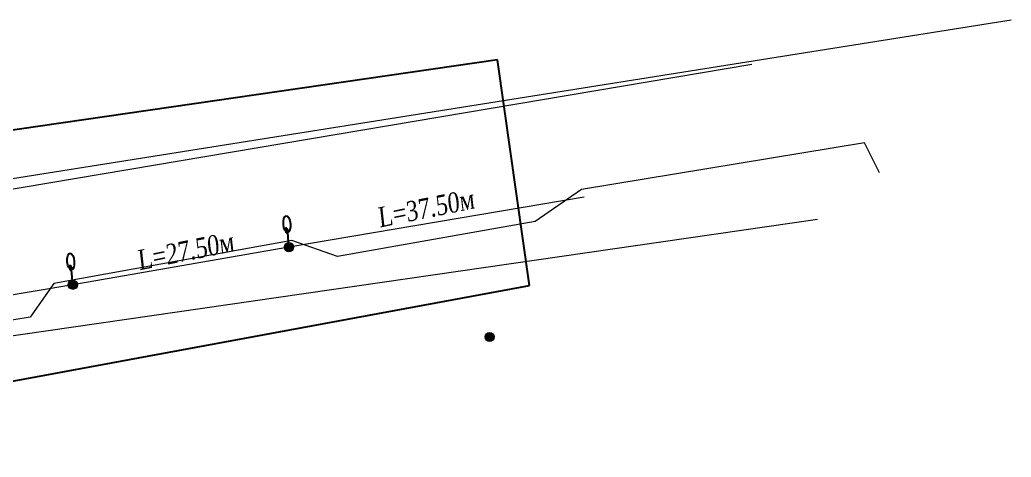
# Model space of a CAD drawing. Extents: x 2474 to 3317, y 1800 to 4862.
# Drawn here: x 3042.1 to 3166.3, y 2675.4 to 2730.1 of the extents above; entities that cross this region are included whole.
import ezdxf

# ---------------------------------------------------------------- set-up
doc = ezdxf.new("R2010")
doc.units = 0
doc.header["$MEASUREMENT"] = 0
for name, color, linetype in [('DLXLUM01', 2, 'Continuous'), ('DLXLUMEX', 2, 'Continuous'), ('DLXSCENE', 7, 'Continuous')]:
    doc.layers.add(name, color=color, linetype=linetype)
doc.layers.add('ОСВЕЩЕНИЕ', color=7, linetype='Continuous', lineweight=15)
doc.layers.add('ситуация', color=7, linetype='Continuous', lineweight=15)
doc.styles.add('стиль2', font='times.ttf', dxfattribs={"width": 0.85, "oblique": 5, "height": 1.15})

# ---------------------------------------------------------------- blocks, each defined once
blk = doc.blocks.new('*U272')
for p, q in [((0.05, 0.3), (-0.12, 0.28)), ((-0.12, 0.28), (0.05, 0.3)), ((0.05, 0.28), (-0.12, 0.26)), ((-0.12, 0.28), (-0.05, -0.26)), ((-0.12, 0.26), (-0.12, 0.28)), ((-0.12, 0.28), (-0.12, 0.26)), ((-0.12, 0.26), (0.05, 0.28)), ((-0.05, -0.26), (-0.12, 0.28)), ((-0.12, 0.26), (-0.05, -0.28)), ((-0.05, -0.28), (-0.12, 0.26)), ((0.05, 0.28), (0.05, 0.3)), ((0.12, -0.24), (0.05, 0.3)), ((0.05, 0.3), (0.05, 0.28)), ((0.05, 0.3), (0.12, -0.24)), ((0.12, -0.26), (0.05, 0.28)), ((0.05, 0.28), (0.12, -0.26)), ((-0.05, -0.26), (0.12, -0.24)), ((0.12, -0.24), (-0.05, -0.26)), ((-0.05, -0.28), (0.12, -0.26)), ((-0.05, -0.26), (-0.05, -0.28)), ((0.12, -0.26), (-0.05, -0.28)), ((-0.05, -0.28), (-0.05, -0.26)), ((0.12, -0.26), (0.12, -0.24)), ((0.12, -0.24), (0.12, -0.26))]:
    blk.add_line(p, q)
at = {"color": 1}
blk.add_line((0, 0.02), (0.49, 0.08), dxfattribs=at)
at = {"layer": 'DLXLUMEX', "color": 7}
blk.add_text('1', height=0.1, dxfattribs=at).set_placement((0, 0))
blk = doc.blocks.new('*U273')
for p, q in [((0.05, 0.3), (-0.12, 0.28)), ((-0.12, 0.28), (0.05, 0.3)), ((0.05, 0.28), (-0.12, 0.26)), ((-0.12, 0.28), (-0.05, -0.26)), ((-0.12, 0.26), (-0.12, 0.28)), ((-0.12, 0.28), (-0.12, 0.26)), ((-0.12, 0.26), (0.05, 0.28)), ((-0.05, -0.26), (-0.12, 0.28)), ((-0.12, 0.26), (-0.05, -0.28)), ((-0.05, -0.28), (-0.12, 0.26)), ((0.05, 0.28), (0.05, 0.3)), ((0.12, -0.24), (0.05, 0.3)), ((0.05, 0.3), (0.05, 0.28)), ((0.05, 0.3), (0.12, -0.24)), ((0.12, -0.26), (0.05, 0.28)), ((0.05, 0.28), (0.12, -0.26)), ((-0.05, -0.26), (0.12, -0.24)), ((0.12, -0.24), (-0.05, -0.26)), ((-0.05, -0.28), (0.12, -0.26)), ((-0.05, -0.26), (-0.05, -0.28)), ((0.12, -0.26), (-0.05, -0.28)), ((-0.05, -0.28), (-0.05, -0.26)), ((0.12, -0.26), (0.12, -0.24)), ((0.12, -0.24), (0.12, -0.26))]:
    blk.add_line(p, q)
at = {"color": 1}
blk.add_line((0, 0.02), (0.49, 0.08), dxfattribs=at)
at = {"layer": 'DLXLUMEX', "color": 7}
blk.add_text('1', height=0.1, dxfattribs=at).set_placement((0, 0))
blk = doc.blocks.new('*U218')
for p, q in [((3101.97, 2725.13), (2984.75, 2708.17)), ((3105.96, 2696.9), (3101.97, 2725.13)), ((2989.68, 2675.43), (3105.96, 2696.9))]:
    blk.add_line(p, q)

msp = doc.modelspace()

# ---------------------------------------------------------------- hatches: boundary and pattern name
at = {"layer": 'ОСВЕЩЕНИЕ', "linetype": 'Continuous', "lineweight": 18}
h = msp.add_hatch(color=7, dxfattribs=at)
edge = h.paths.add_edge_path()
edge.add_arc((3075.84, 2701.69), 0.572, 0, 360)
h = msp.add_hatch(color=7, dxfattribs=at)
edge = h.paths.add_edge_path()
edge.add_arc((3048.78, 2696.99), 0.572, 0, 360)
h = msp.add_hatch(color=7, dxfattribs=at)
edge = h.paths.add_edge_path()
edge.add_arc((3100.97, 2690.46), 0.572, 0, 360)

# ---------------------------------------------------------------- linework, layer by layer
at = {"layer": 'ОСВЕЩЕНИЕ', "color": 7, "linetype": 'Continuous'}
for p, q in [((3112.81, 2707.95), (3075.84, 2701.69)), ((3075.84, 2701.69), (3048.78, 2696.99)), ((3048.78, 2696.99), (3019.24, 2691.98))]:
    msp.add_line(p, q, dxfattribs=at)
at = {"layer": 'ОСВЕЩЕНИЕ', "color": 7, "linetype": 'Continuous', "lineweight": 18}
for centre in [(3075.84, 2701.69), (3075.84, 2701.69), (3048.78, 2696.99), (3048.78, 2696.99), (3100.97, 2690.46), (3100.97, 2690.46)]:
    msp.add_circle(centre, 0.572, dxfattribs=at)
at = {"layer": 'ситуация', "color": 1}
for p, q in [((2981.45, 2700.81), (3166.27, 2730.13)), ((3147.92, 2714.73), (3112.46, 2708.91)), ((3149.76, 2711.01), (3147.92, 2714.73)), ((3112.46, 2708.91), (3106.66, 2704.89)), ((3142.02, 2705.16), (2983.93, 2682.32)), ((3106.66, 2704.89), (3081.93, 2700.51)), ((3076.21, 2702.54), (3046.4, 2697.13)), ((3081.93, 2700.51), (3076.21, 2702.54)), ((3046.4, 2697.13), (3043.45, 2692.95)), ((3043.45, 2692.95), (3037.07, 2691.9))]:
    msp.add_line(p, q, dxfattribs=at)
at = {"layer": 'ситуация', "color": 7, "linetype": 'Continuous', "lineweight": 18}
msp.add_line((3133.79, 2724.53), (2987.16, 2699.85), dxfattribs=at)
at = {"layer": 'ситуация', "color": 0, "lineweight": 25}
for p, q in [((3075.84, 2701.69), (3075.68, 2703.56)), ((3048.78, 2696.99), (3048.61, 2698.86))]:
    msp.add_line(p, q, dxfattribs=at)
for centre in [(3075.58, 2704.59), (3048.52, 2699.9)]:
    msp.add_ellipse(centre, major_axis=(-0.09, 1.04), ratio=0.418921, dxfattribs=at)

# ---------------------------------------------------------------- block references
at = {"layer": 'DLXLUM01'}
for name, p in [('*U273', (3075.54, 2703.78)), ('*U272', (3048.48, 2699.09))]:
    msp.add_blockref(name, p, dxfattribs=at)
at = {"layer": 'DLXSCENE'}
msp.add_blockref('*U218', (0, 0), dxfattribs=at)

# ---------------------------------------------------------------- texts
at = {"layer": 'ОСВЕЩЕНИЕ', "color": 7, "lineweight": 18, "style": 'стиль2', "oblique": 5, "width": 0.8}
for s, p in [('L=37.50м', (3087.19, 2704.14)), ('L=27.50м', (3057.1, 2698.79))]:
    msp.add_text(s, height=2.5, rotation=11.4295, dxfattribs=at).set_placement(p)

doc.saveas('drawing.dxf')
